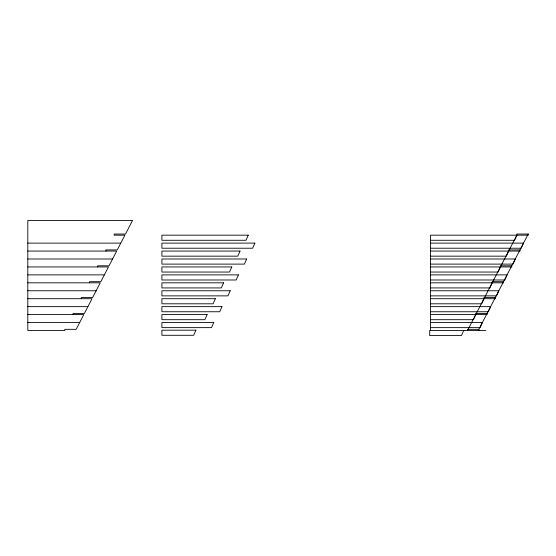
<?xml version="1.0" encoding="UTF-8"?>
<svg xmlns="http://www.w3.org/2000/svg" width="556" height="556" viewBox="0 0 556 556"><rect width="100%" height="100%" fill="white"/><g stroke="black" fill="none" stroke-linecap="round" stroke-linejoin="round"><path stroke-width="0.83" d="M463.732 330.466L461.459 335.567L429.698 335.567L429.698 330.466L485.701 330.466M430.504 330.466L430.504 235.174L528.2 235.174L528.2 234.041L516.858 234.041L516.858 235.174L514.585 240.282L430.504 240.282M516.858 235.174L467.513 330.466L467.513 329.333L478.855 329.333L478.855 330.466M478.264 330.466L528.2 234.041M27.8 243.118L120.798 243.118M430.504 243.118L523.502 243.118L521.229 248.219L430.504 248.219M27.8 251.062L116.684 251.062L109.052 265.803L97.703 265.803L97.703 266.943M430.504 251.062L519.978 251.062L519.978 249.922L508.629 249.922L508.629 251.062L506.363 256.163L430.504 256.163M27.8 258.999L112.576 258.999M430.504 258.999L515.273 258.999L513.007 264.107L430.504 264.107M27.8 266.943L108.462 266.943L100.824 281.683L89.481 281.683L89.481 282.823M430.504 266.943L511.749 266.943L511.749 265.803L500.407 265.803L500.407 266.943L498.141 272.044L430.504 272.044M27.8 274.879L104.347 274.879M430.504 274.879L507.051 274.879L504.785 279.988L430.504 279.988M27.8 282.823L100.24 282.823L92.602 297.571L81.259 297.571L81.259 298.704M430.504 282.823L503.527 282.823L503.527 281.683L492.185 281.683L492.185 282.823L489.912 287.925L430.504 287.925M27.8 290.76L96.125 290.76M430.504 290.76L498.829 290.76L496.557 295.868L430.504 295.868M27.8 298.704L92.011 298.704L84.38 313.452L73.031 313.452L73.031 314.585M430.504 298.704L495.306 298.704L495.306 297.571L483.956 297.571L483.956 298.704L481.691 303.805L430.504 303.805M27.8 306.641L87.904 306.641M430.504 306.641L490.6 306.641L488.335 311.749L430.504 311.749M27.8 314.585L83.789 314.585L76.151 329.333L64.809 329.333L64.809 330.466L27.8 330.466L27.8 220.433L132.55 220.433L125.496 234.041L114.154 234.041L114.154 235.174L124.912 235.174L117.274 249.922L105.932 249.922L105.932 251.062M430.504 314.585L487.077 314.585L487.077 313.452L475.734 313.452L475.734 314.585L473.469 319.686L430.504 319.686M27.8 322.522L79.675 322.522M430.504 322.522L482.379 322.522L480.113 327.63L430.504 327.63M195.92 330.181L193.655 335.289L161.893 335.289L161.893 330.181L195.92 330.181M207.124 314.585L204.858 319.686L161.893 319.686L161.893 314.585L207.124 314.585M215.353 298.704L213.08 303.805L161.893 303.805L161.893 298.704L215.353 298.704M223.575 282.823L221.302 287.925L161.893 287.925L161.893 282.823L223.575 282.823M231.796 266.943L229.531 272.044L161.893 272.044L161.893 266.943L231.796 266.943M240.025 251.062L237.753 256.163L161.893 256.163L161.893 251.062L240.025 251.062M248.247 235.174L245.974 240.282L161.893 240.282L161.893 235.174L248.247 235.174M213.768 322.522L211.502 327.63L161.893 327.63L161.893 322.522L213.768 322.522M221.997 306.641L219.724 311.749L161.893 311.749L161.893 306.641L221.997 306.641M230.219 290.76L227.946 295.868L161.893 295.868L161.893 290.76L230.219 290.76M238.441 274.879L236.175 279.988L161.893 279.988L161.893 274.879L238.441 274.879M246.669 258.999L244.397 264.107L161.893 264.107L161.893 258.999L246.669 258.999M254.891 243.118L252.619 248.219L161.893 248.219L161.893 243.118L254.891 243.118"/></g></svg>
